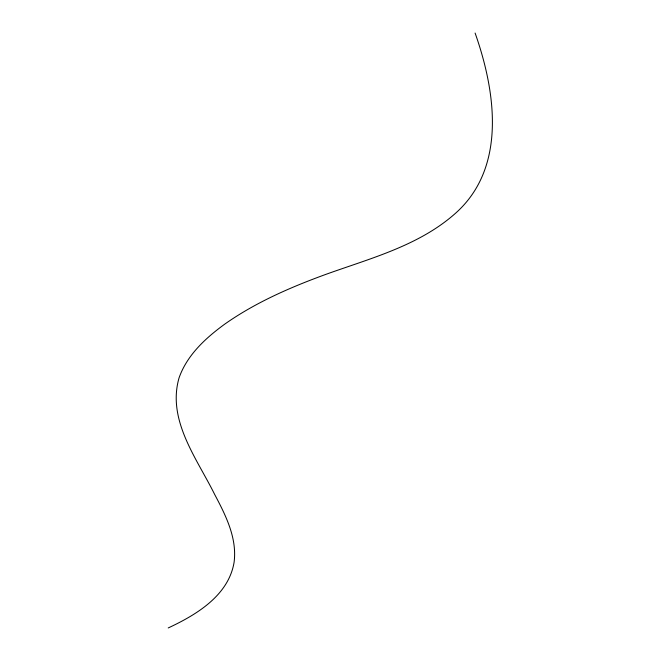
<?xml version="1.0" encoding="UTF-8"?>
<svg xmlns="http://www.w3.org/2000/svg" width="661" height="661" viewBox="0 0 661 661"><rect width="100%" height="100%" fill="white"/><g stroke="black" fill="none" stroke-linecap="round" stroke-linejoin="round"><path stroke-width="0.99" d="M168.225 627.95C196.342 614.821 228.615 595.561 234.11 562.181C237.216 537.914 225.624 515.15 214.618 494.354C196.879 458.486 166.869 420.165 179.057 377.869C187.063 355.031 205.687 338.019 224.757 324.121C255.617 302.408 290.518 287.254 325.832 274.381C370.97 258.129 419.669 245.553 456.181 212.668C506.97 166.762 495.461 90.739 475.102 33.05"/></g></svg>
